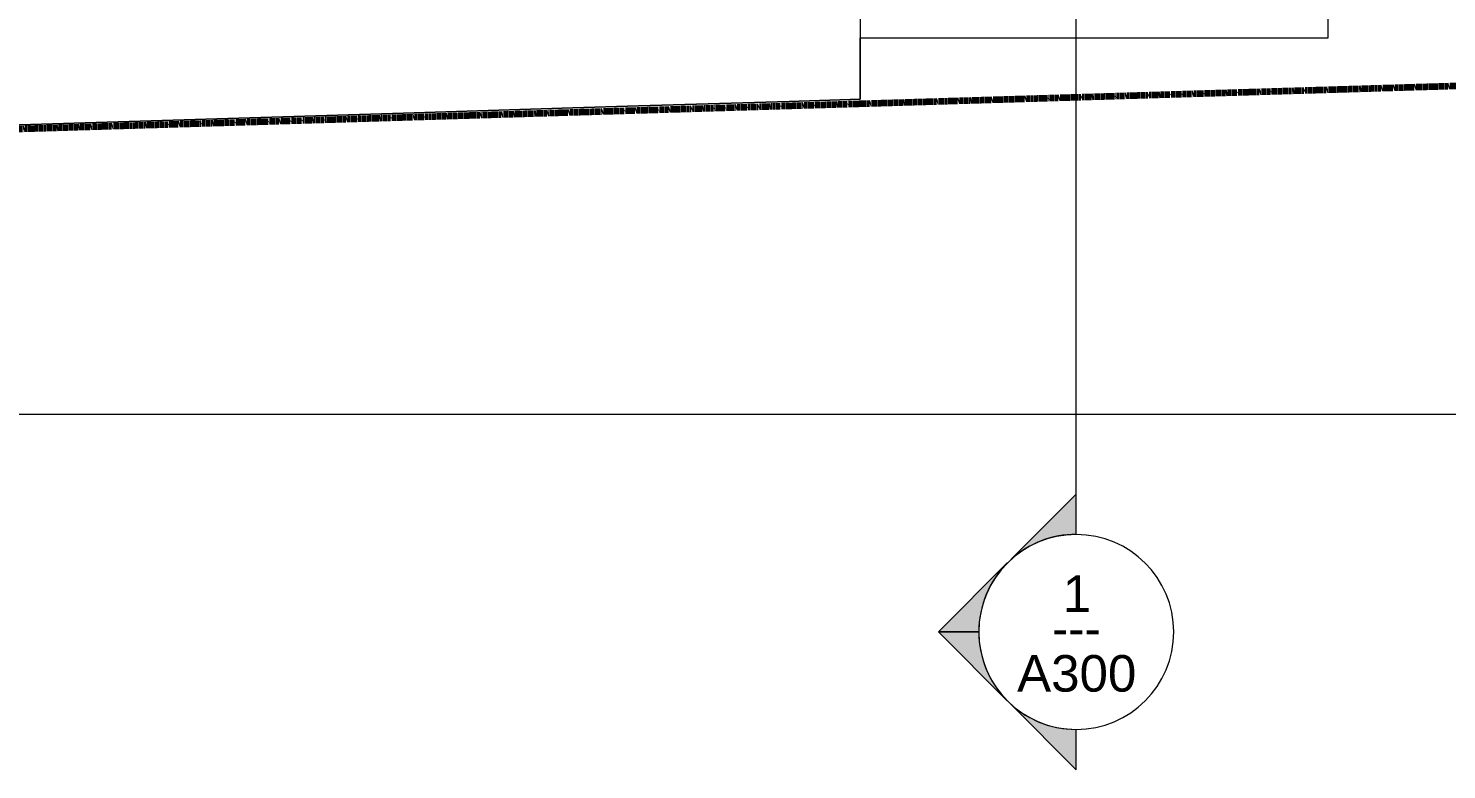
# Model space of a CAD drawing. Header units: inches. Extents: x -4450 to -273, y 9564 to 12971.
# Drawn here: x -2891.9 to -2426.2, y 9589.6 to 9833 of the extents above; entities that cross this region are included whole.
import ezdxf

# ---------------------------------------------------------------- set-up
doc = ezdxf.new("R2010")
doc.units = ezdxf.units.IN
doc.header["$MEASUREMENT"] = 0
doc.linetypes.add('Aligning Line 1_8_', pattern=[0.25, 0.125, -0.125])
doc.linetypes.add('Double Dash 3_8_', pattern=[1, 0.375, -0.125, 0.125, -0.125, 0.125, -0.125])
for name, color, linetype, lineweight in [('0-1', 7, 'Continuous', 5), ('A-FLOR', 192, 'Continuous', 13), ('C-PROP-LINE', 91, 'Double Dash 3_8_', 140), ('C-TOPO', 7, 'Continuous', 9), ('G-ANNO-SYMB', 111, 'Aligning Line 1_8_', 9), ('G-ANNO-SYMB-2', 147, 'Aligning Line 1_8_', 9), ('G-ANNO-SYMB-3', 111, 'Continuous', 9)]:
    doc.layers.add(name, color=color, linetype=linetype, lineweight=lineweight)
doc.styles.add('Arial', font='arial.ttf', dxfattribs={"height": 12})
doc.styles.add('Century Gothic_1', font='ufonts.com_century-gothic.ttf', dxfattribs={"height": 12})

# ---------------------------------------------------------------- blocks, each defined once
blk = doc.blocks.new('CTR  - Topography_rvt-1-FLOOR PLAN - ROOF')
at = {"layer": 'C-TOPO'}
for p, q in [((-2618.72, 9829.86), (-2618.72, 9809.76)), ((-2618.72, 9809.76), (-2618.72, 9829.86)), ((-2691.53, 9807.53), (-2713.14, 9806.87)), ((-2713.14, 9806.87), (-2691.53, 9807.53)), ((-2642.11, 9809.04), (-2691.53, 9807.53)), ((-2691.53, 9807.53), (-2642.11, 9809.04)), ((-2618.72, 9809.76), (-2642.11, 9809.04)), ((-2642.11, 9809.04), (-2618.72, 9809.76)), ((-2768.69, 9805.18), (-3518.6, 9782.27)), ((-3518.6, 9782.27), (-2768.69, 9805.18)), ((-2713.14, 9806.87), (-2768.69, 9805.18)), ((-2768.69, 9805.18), (-2713.14, 9806.87))]:
    blk.add_line(p, q, dxfattribs=at)
blk = doc.blocks.new('CTR - 1st Phase - Common Walls_rvt-1-FLOOR PLAN - ROOF')
at = {"layer": 'G-ANNO-SYMB-2'}
for p, q in [((-1875.5, 9706.24), (-4166.61, 9706.24)), ((-583.13, 9706.24), (-4111.25, 9706.24))]:
    blk.add_line(p, q, dxfattribs=at)
blk = doc.blocks.new('Family - ___-1878357-FLOOR PLAN - ROOF')
at = {"layer": 'C-PROP-LINE'}
blk.add_line((-3987.01, 9767.34), (-599.29, 9868.76), dxfattribs=at)
blk = doc.blocks.new('Section - Section Head - Filled-22785-FLOOR PLAN - ROOF')
at = {"layer": 'G-ANNO-SYMB-3'}
h = blk.add_hatch(color=256, dxfattribs=at)
edge = h.paths.add_edge_path(flags=0)
edge.add_line((-0.4268, 0.1768), (-0.25, 0.3536))
edge.add_line((-0.25, 0.3536), (-0.25, 0.25))
edge.add_arc((-0.25, 0), 0.25, 90, 135)
h = blk.add_hatch(color=256, dxfattribs=at)
edge = h.paths.add_edge_path(flags=0)
edge.add_arc((-0.25, 0), 0.25, 45, 90)
edge.add_line((-0.25, 0.25), (-0.25, 0.3536))
edge.add_line((-0.25, 0.3536), (-0.0732, 0.1768))
h = blk.add_hatch(color=256, dxfattribs=at)
edge = h.paths.add_edge_path(flags=0)
edge.add_arc((-0.25, 0), 0.2503, 137.9216, 180)
edge.add_line((-0.5003, 0), (-0.6036, 0))
edge.add_line((-0.6036, 0), (-0.4358, 0.1678))
h = blk.add_hatch(color=256, dxfattribs=at)
edge = h.paths.add_edge_path(flags=0)
edge.add_line((-0.0642, 0.1678), (0.1036, 0))
edge.add_line((0.1036, 0), (0.0003, 0))
edge.add_arc((-0.25, 0), 0.2503, 0, 42.0784)
for p, q in [((-0.25, 0.3536), (-0.4268, 0.1768)), ((-0.25, 0.25), (-0.25, 0.3536)), ((-0.0732, 0.1768), (-0.25, 0.3536)), ((-0.25, 0.3536), (-0.25, 0.25)), ((-0.4358, 0.1678), (-0.6036, 0)), ((0.1036, 0), (-0.0642, 0.1678)), ((-0.6036, 0), (-0.5003, 0)), ((0.0003, 0), (0.1036, 0))]:
    blk.add_line(p, q, dxfattribs=at)
for centre, radius, start, end in [((-0.2503, 0), 0.25, 360, 180), ((-0.25, 0), 0.25, 90, 135), ((-0.25, 0), 0.25, 45, 90), ((-0.25, 0), 0.2503, 137.9216, 180), ((-0.25, 0), 0.2503, 0, 42.0784), ((-0.2503, 0), 0.25, 180, 360)]:
    blk.add_arc(centre, radius, start, end, dxfattribs=at)

msp = doc.modelspace()

# ---------------------------------------------------------------- linework, layer by layer
at = {"layer": 'A-FLOR'}
for p, q in [((-2465.12, 9829.86), (-2465.12, 9891.19)), ((-2618.72, 9837.71), (-2618.72, 9829.86)), ((-2618.72, 9829.86), (-2465.12, 9829.86))]:
    msp.add_line(p, q, dxfattribs=at)
at = {"layer": 'G-ANNO-SYMB'}
msp.add_line((-1910.96, 9706.24), (-4071.96, 9706.24), dxfattribs=at)
at = {"layer": 'G-ANNO-SYMB-3'}
msp.add_line((-2547.82, 9666.83), (-2547.82, 12328.75), dxfattribs=at)

# ---------------------------------------------------------------- block references
at = {"layer": '0-1'}
for name in ['CTR  - Topography_rvt-1-FLOOR PLAN - ROOF', 'CTR - 1st Phase - Common Walls_rvt-1-FLOOR PLAN - ROOF']:
    msp.add_blockref(name, (0, 0), dxfattribs=at)
at = {"layer": 'C-PROP-LINE'}
msp.add_blockref('Family - ___-1878357-FLOOR PLAN - ROOF', (0, 0), dxfattribs=at)
at = {"layer": 'G-ANNO-SYMB-3', "xscale": 127.9999999999999, "yscale": 127.9999999999999, "zscale": 127.9999999999999, "rotation": 90}
msp.add_blockref('Section - Section Head - Filled-22785-FLOOR PLAN - ROOF', (-2547.82, 9666.83), dxfattribs=at)

# ---------------------------------------------------------------- texts
at = {"layer": 'G-ANNO-SYMB-3', "char_height": 12, "attachment_point": 1}
for s, insert, width, style in [('1', (-2552.25, 9653.38), 11.312, 'Arial'), ('---', (-2555.78, 9642.04), 20.604, 'Century Gothic_1'), ('A300', (-2567.24, 9627.2), 47.672, 'Arial')]:
    msp.add_mtext(s, dxfattribs=dict(at, insert=insert, width=width, style=style))

doc.saveas('drawing.dxf')
